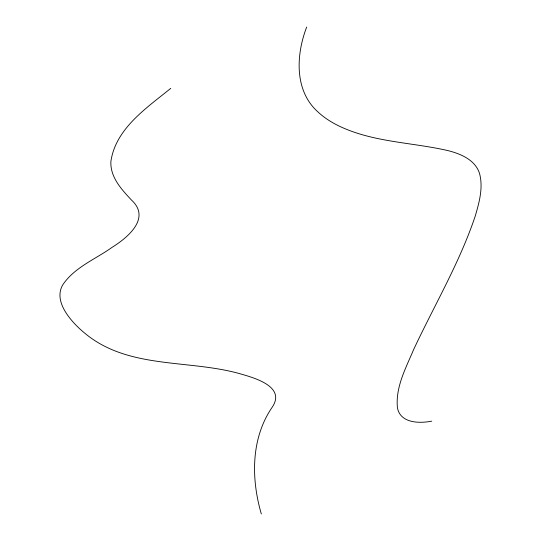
<?xml version="1.0" encoding="UTF-8"?>
<svg xmlns="http://www.w3.org/2000/svg" width="541" height="541" viewBox="0 0 541 541"><rect width="100%" height="100%" fill="white"/><g stroke="black" fill="none" stroke-linecap="round" stroke-linejoin="round"><path stroke-width="0.81" d="M306.686 27.05C296.069 54.587 294.047 90.76 318.081 112.061A100.876 58.239 0 0 0 339.281 126.141C373.283 142.357 411.687 142.263 447.792 150.567C460.486 153.759 474.93 159.649 479.441 173.14C483.458 187.457 479.245 202.408 475.194 216.224C459.525 262.872 434.267 305.408 413.513 349.831C405.797 368.218 395.282 387.383 397.452 407.961C400.496 423.366 419.512 423.549 431.738 421.155M170.753 88.345C146.78 107.896 115.632 128.44 110.878 161.549C110.154 177.144 121.387 189.208 131.26 199.845C151.426 218.009 127.764 237.56 112.21 247.257C95.473 259.267 74.388 267.288 62.628 285.046C55.06 298.422 65.062 313.259 74.022 323.065A160.643 92.748 0 0 0 84.261 332.762C127.974 369.726 188.958 359.055 240.63 373.926C254.534 377.943 286.033 386.666 272.272 407.116C250.801 438.325 251.058 478.738 261.323 513.95"/></g></svg>
